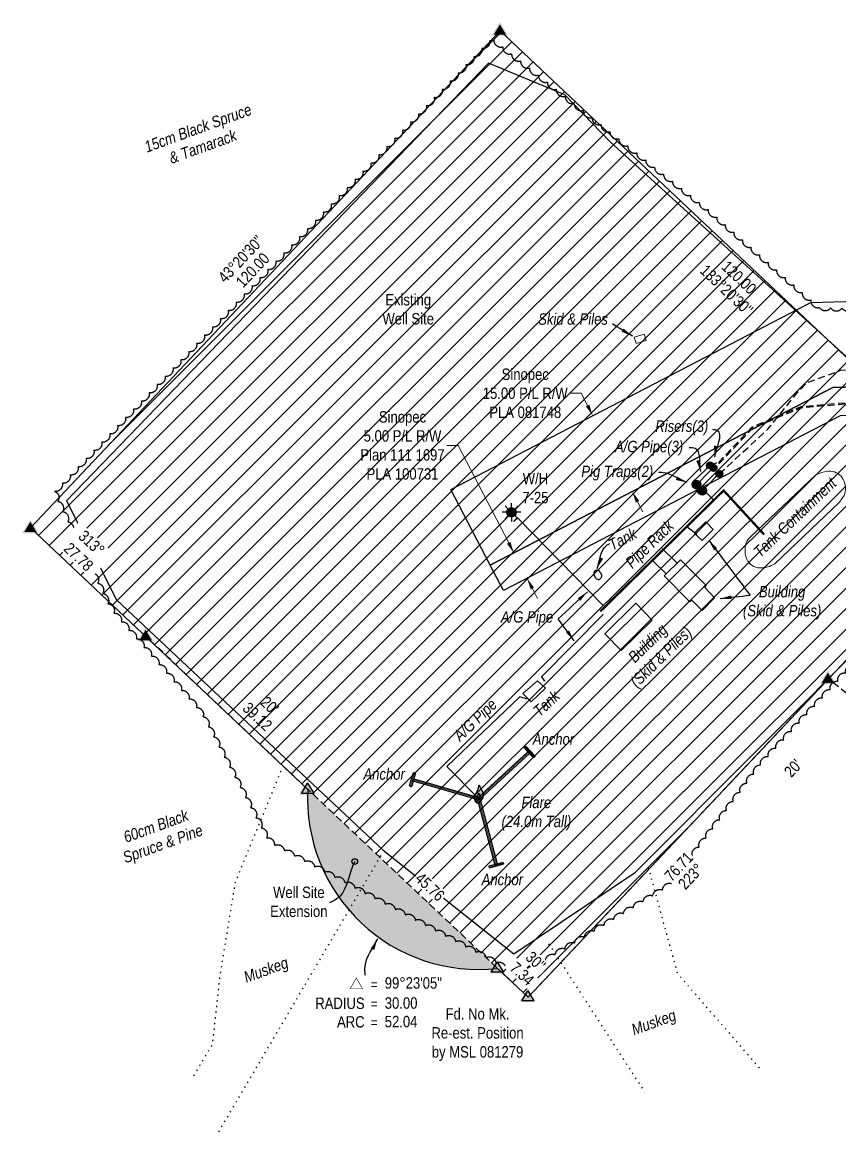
# Model space of a CAD drawing. Extents: x 646708 to 649214, y 5756446 to 5758611.
# Drawn here: x 648055 to 648772, y 5756480 to 5757453 of the extents above; entities that cross this region are included whole.
import ezdxf
from ezdxf.enums import TextEntityAlignment as Align

# ---------------------------------------------------------------- set-up
doc = ezdxf.new("R2010")
doc.units = 0
doc.header["$LTSCALE"] = 5
for name, pattern in [('0', [1, 1, 0]), ('foc-TIELINE', [1.875, 1.25, -0.625]), ('foc-TOPO', [1, 0.2, -0.8]), ('foc-TRAV', [1.875, 1.25, -0.625]), ('UG_PIPE', [1.875, 1.25, -0.625])]:
    doc.linetypes.add(name, pattern=pattern)
for name, color, linetype in [('AS-FENCE', 48, 'foc-FENCE'), ('AS-PIPE-AG', 44, 'Continuous'), ('AS-PIPE-UG', 44, 'UG_PIPE'), ('AS-POWER-EXISTING-ANC', 72, 'Continuous'), ('AS-POWER-EXISTING-T', 72, 'Continuous'), ('AS-SYMBOL', 7, 'Continuous'), ('C-RW', 13, 'Continuous'), ('C-WS-S', 13, 'Continuous'), ('L-BD', 7, 'Continuous'), ('L-MON', 1, 'Continuous'), ('L-MON-T', 1, 'Continuous'), ('L-TIE', 7, 'foc-TIELINE'), ('P-PROPOSED', 10, 'Continuous'), ('P-PROPOSED-EXISTING-H', 59, 'Continuous'), ('P-PROPOSED-H', 21, 'Continuous'), ('P-TRAV', 4, 'foc-TRAV'), ('P-TXT', 4, 'Continuous'), ('T-BUSH', 110, '0'), ('T-BUSH-T', 110, 'Continuous'), ('T-LOW-AREA', 48, 'foc-TOPO')]:
    doc.layers.add(name, color=color, linetype=linetype)
for name, color, linetype, lineweight in [('AS-GENERAL', 48, 'Continuous', 18), ('C-RW-T', 13, 'Continuous', 9), ('C-WS-T', 13, 'Continuous', 9), ('T-TEXT', 48, 'Continuous', 18)]:
    doc.layers.add(name, color=color, linetype=linetype, lineweight=lineweight)
doc.styles.add('80', font='ARIALN.TTF', dxfattribs={"height": 10})
doc.styles.add('80CG', font='ARIALN.TTF', dxfattribs={"height": 10})
doc.styles.add('80L', font='ARIALN.TTF', dxfattribs={"height": 10})
doc.styles.add('80LS', font='ARIALNI.TTF', dxfattribs={"height": 10})
doc.styles.add('foc-LtypeFont', font='ARIALN.TTF', dxfattribs={"height": 7.35})
doc.linetypes.add('foc-FENCE', pattern='A,10,-1,["X",foc-LtypeFont,S=0.2,R=0,X=-0.625,Y=-0.75],-1.24', length=12.24)
doc.dimstyles.new('Compass 5 000', dxfattribs={"dimscale": 5, "dimtxt": 9, "dimasz": 2, "dimexe": 0.2, "dimexo": 0.0625, "dimgap": 0.5, "dimtad": 0, "dimtih": 1, "dimtoh": 1, "dimzin": 0, "dimdsep": 46, "dimtxsty": '80CG', "dimcen": 0.1, "dimse1": 1, "dimse2": 1, "dimclrd": 256, "dimclrt": 256, "dimaunit": 1, "dimadec": 4, "dimazin": 0, "dimtfac": 0.06, "dimtofl": 0, "dimtmove": 0, "dimatfit": 1, "dimfxl": 0.2, "dimtolj": 1, "dimtzin": 0, "dimlwd": -1, "dimarcsym": 0})

# ---------------------------------------------------------------- blocks, each defined once
blk = doc.blocks.new('*U385')
h = blk.add_hatch(color=255)
h.dxf.hatch_style = 1
edge = h.paths.add_edge_path()
edge.add_arc((0.3, 1.06), 0.2, -15.941, 164.059, ccw=False)
edge.add_line((0.49, 1), (0.14, -0.25))
edge.add_line((0.14, -0.25), (-0.11, -1.11))
edge.add_arc((-0.3, -1.06), 0.2, 164.059, 344.059, ccw=False)
edge.add_line((-0.49, -1), (0.11, 1.11))
h = blk.add_hatch(color=255)
h.dxf.hatch_style = 1
edge = h.paths.add_edge_path()
edge.add_arc((11.61, -3.32), 0.2, -105.941, 74.059, ccw=False)
edge.add_line((11.56, -3.51), (0.14, -0.25))
edge.add_line((0.14, -0.25), (0.25, 0.14))
edge.add_line((0.25, 0.14), (11.67, -3.12))
at = {"color": 255}
blk.add_lwpolyline([(0.11, 1.11, -1), (0.49, 1), (0.14, -0.25), (-0.11, -1.11, -1), (-0.49, -1)], format="xyb", close=True, dxfattribs=at)
at = {"color": 72, "const_width": 0.1, "flags": 128}
for points in [[(0.3, 1.06), (-0.3, -1.06)], [(11.61, -3.32), (0, 0)]]:
    blk.add_lwpolyline(points, dxfattribs=at)
at = {"color": 255, "flags": 128}
blk.add_lwpolyline([(11.67, -3.12, -1), (11.56, -3.51), (0.14, -0.25), (0.25, 0.14)], format="xyb", close=True, dxfattribs=at)
blk = doc.blocks.new('RISER')
h = blk.add_hatch(color=255)
h.dxf.hatch_style = 1
edge = h.paths.add_edge_path()
edge.add_arc((0, 0), 0.7, 0, 360)
blk.add_hatch(color=48).paths.add_polyline_path([(0.58, -0.15), (-0.58, -0.15, 0.774597)])
at = {"color": 48}
blk.add_line((-0.58, -0.15), (0.58, -0.15), dxfattribs=at)
blk.add_circle((0, 0), 0.6, dxfattribs=at)
blk = doc.blocks.new('PIG')
h = blk.add_hatch(color=255)
h.dxf.hatch_style = 1
edge = h.paths.add_edge_path()
edge.add_arc((0, 0), 0.85, 0, 360)
at = {"layer": 'AS-SYMBOL'}
h = blk.add_hatch(color=48, dxfattribs=at)
h.dxf.hatch_style = 1
h.paths.add_polyline_path([(-0.1, 0, 1), (-0.55, 0, 1)])
h = blk.add_hatch(color=48, dxfattribs=at)
h.dxf.hatch_style = 1
h.paths.add_polyline_path([(0.1, 0, 1), (0.55, 0, 1)])
at = {"layer": 'AS-SYMBOL', "color": 48}
for centre, radius in [((0, 0), 0.75), ((-0.33, 0), 0.225), ((0.33, 0), 0.225)]:
    blk.add_circle(centre, radius, dxfattribs=at)
blk = doc.blocks.new('*U386')
h = blk.add_hatch(color=255)
h.dxf.hatch_style = 1
edge = h.paths.add_edge_path()
edge.add_arc((-3.1, 11.68), 0.2, 14.8811, 194.8811, ccw=False)
edge.add_line((-2.91, 11.73), (0.14, 0.24))
edge.add_line((0.14, 0.24), (-0.24, 0.14))
edge.add_line((-0.24, 0.14), (-3.3, 11.63))
h = blk.add_hatch(color=255)
h.dxf.hatch_style = 1
edge = h.paths.add_edge_path()
edge.add_arc((-1.06, -0.28), 0.2, 104.8811, 284.8811, ccw=False)
edge.add_line((-1.11, -0.09), (0.14, 0.24))
edge.add_line((0.14, 0.24), (1.01, 0.48))
edge.add_arc((1.06, 0.28), 0.2, -75.1189, 104.8811, ccw=False)
edge.add_line((1.11, 0.09), (-1.01, -0.48))
at = {"color": 255, "flags": 128}
blk.add_lwpolyline([(-3.3, 11.63, -1), (-2.91, 11.73), (0.14, 0.24), (-0.24, 0.14)], format="xyb", close=True, dxfattribs=at)
at = {"color": 72, "const_width": 0.1, "flags": 128}
for points in [[(-3.1, 11.68), (0, 0)], [(-1.06, -0.28), (1.06, 0.28)]]:
    blk.add_lwpolyline(points, dxfattribs=at)
at = {"color": 255}
blk.add_lwpolyline([(-1.01, -0.48, -1), (-1.11, -0.09), (0.14, 0.24), (1.01, 0.48, -1), (1.11, 0.09)], format="xyb", close=True, dxfattribs=at)
blk = doc.blocks.new('*U387')
h = blk.add_hatch(color=255)
h.dxf.hatch_style = 1
edge = h.paths.add_edge_path()
edge.add_arc((-8.92, -8.21), 0.2, 132.6362, 312.6362, ccw=False)
edge.add_line((-9.05, -8.06), (-0.28, 0.01))
edge.add_line((-0.28, 0.01), (-0.01, -0.28))
edge.add_line((-0.01, -0.28), (-8.78, -8.36))
h = blk.add_hatch(color=255)
h.dxf.hatch_style = 1
edge = h.paths.add_edge_path()
edge.add_arc((0.75, -0.81), 0.2, -137.3638, 42.6362, ccw=False)
edge.add_line((0.6, -0.94), (-0.28, 0.01))
edge.add_line((-0.28, 0.01), (-0.89, 0.67))
edge.add_arc((-0.75, 0.81), 0.2, 42.6362, 222.6362, ccw=False)
edge.add_line((-0.6, 0.94), (0.89, -0.67))
at = {"color": 255, "flags": 128}
blk.add_lwpolyline([(-8.78, -8.36, -1), (-9.05, -8.06), (-0.28, 0.01), (-0.01, -0.28)], format="xyb", close=True, dxfattribs=at)
at = {"color": 72, "const_width": 0.1, "flags": 128}
for points in [[(-8.92, -8.21), (0, 0)], [(0.75, -0.81), (-0.75, 0.81)]]:
    blk.add_lwpolyline(points, dxfattribs=at)
at = {"color": 255}
blk.add_lwpolyline([(0.89, -0.67, -1), (0.6, -0.94), (-0.28, 0.01), (-0.89, 0.67, -1), (-0.6, 0.94)], format="xyb", close=True, dxfattribs=at)
blk = doc.blocks.new('FLARE')
h = blk.add_hatch(color=255)
h.dxf.hatch_style = 1
h.paths.add_polyline_path([(0.16, 2.41, 0.114147), (0.13, 2.43), (0.11, 2.44, 0.261551), (0.01, 2.42), (0, 2.41, 0.131268), (-0.03, 2.37), (-0.04, 2.35, 0.041497), (-0.05, 2.33), (-0.05, 2.29, 0.015174), (-0.05, 2.29), (-0.06, 2.24, 0.004376), (-0.06, 2.24), (-0.07, 2.18), (-0.08, 2.11), (-0.09, 2.05), (-0.1, 1.98), (-0.12, 1.91), (-0.14, 1.83), (-0.17, 1.76), (-0.19, 1.68), (-0.22, 1.61), (-0.26, 1.53), (-0.29, 1.46), (-0.32, 1.39), (-0.36, 1.32), (-0.39, 1.25, 0.000505), (-0.39, 1.25), (-0.43, 1.18, 0.002398), (-0.43, 1.18), (-0.46, 1.1, 0.004177), (-0.46, 1.1), (-0.5, 1.03, 0.005735), (-0.5, 1.03), (-0.53, 0.95, 0.006994), (-0.53, 0.95), (-0.56, 0.87, 0.00791), (-0.57, 0.87), (-0.6, 0.78, 0.008323), (-0.6, 0.78), (-0.63, 0.69, 0.008095), (-0.63, 0.68), (-0.66, 0.59, 0.008067), (-0.66, 0.59), (-0.68, 0.49, 0.008387), (-0.68, 0.49), (-0.7, 0.39, 0.009056), (-0.71, 0.38), (-0.72, 0.28, 0.010123), (-0.72, 0.28), (-0.74, 0.18, 0.011689), (-0.74, 0.18), (-0.75, 0.08, 0.013925), (-0.75, 0.08), (-0.75, -0.02, 0.016488), (-0.75, -0.02), (-0.75, -0.11, 0.017255), (-0.75, -0.12), (-0.74, -0.2, 0.01735), (-0.74, -0.2), (-0.73, -0.28, 0.017311), (-0.73, -0.29), (-0.71, -0.36, 0.01715), (-0.71, -0.36), (-0.69, -0.43, 0.016886), (-0.69, -0.44), (-0.66, -0.5, 0.016546), (-0.66, -0.5), (-0.63, -0.56, 0.016164), (-0.63, -0.56), (-0.6, -0.61, 0.016329), (-0.6, -0.62), (-0.57, -0.66, 0.018828), (-0.57, -0.67), (-0.54, -0.71, 0.022087), (-0.53, -0.71), (-0.5, -0.75, 0.025345), (-0.49, -0.76), (-0.46, -0.78, 0.028234), (-0.45, -0.79), (-0.42, -0.82, 0.030298), (-0.41, -0.82), (-0.37, -0.84, 0.031129), (-0.36, -0.85), (-0.32, -0.86, 0.030544), (-0.31, -0.87), (-0.27, -0.88, 0.028465), (-0.26, -0.88), (-0.22, -0.89, 0.025311), (-0.21, -0.89), (-0.16, -0.89, 0.02283), (-0.15, -0.89), (-0.11, -0.89, 0.021226), (-0.1, -0.89), (-0.05, -0.88, 0.020401), (-0.04, -0.88), (0, -0.87, 0.020299), (0.01, -0.87), (0.05, -0.85, 0.020911), (0.06, -0.85), (0.11, -0.83, 0.022277), (0.11, -0.83), (0.15, -0.81, 0.023712), (0.16, -0.8), (0.2, -0.78, 0.022408), (0.21, -0.78), (0.24, -0.75, 0.01993), (0.25, -0.74), (0.28, -0.72, 0.017146), (0.28, -0.71), (0.31, -0.68, 0.014211), (0.32, -0.68), (0.35, -0.64, 0.011221), (0.35, -0.64), (0.37, -0.61, 0.008212), (0.38, -0.61), (0.4, -0.57, 0.005172), (0.4, -0.57), (0.42, -0.54, 0.002523), (0.43, -0.54), (0.45, -0.5, 0.001671), (0.45, -0.5), (0.47, -0.47, 0.001229), (0.47, -0.47), (0.49, -0.44, 0.00075), (0.49, -0.44), (0.51, -0.41, 0.00026), (0.51, -0.41), (0.54, -0.37), (0.56, -0.34), (0.58, -0.3), (0.61, -0.27), (0.63, -0.23, 0.001311), (0.63, -0.23), (0.66, -0.19, 0.003726), (0.66, -0.19), (0.69, -0.15, 0.006065), (0.69, -0.14), (0.72, -0.1, 0.008452), (0.72, -0.1), (0.74, -0.05, 0.010991), (0.75, -0.05), (0.77, 0, 0.013767), (0.77, 0), (0.79, 0.05, 0.016839), (0.8, 0.05), (0.81, 0.1, 0.019104), (0.82, 0.11), (0.83, 0.15, 0.016987), (0.83, 0.16), (0.84, 0.21, 0.013636), (0.84, 0.21), (0.85, 0.26, 0.010244), (0.85, 0.27), (0.86, 0.31, 0.006846), (0.86, 0.32), (0.86, 0.37, 0.003419), (0.86, 0.37), (0.86, 0.41), (0.87, 0.46), (0.87, 0.5), (0.88, 0.54), (0.88, 0.59), (0.89, 0.63, 0.001278), (0.89, 0.63), (0.89, 0.67, 0.004735), (0.89, 0.67), (0.9, 0.71, 0.008354), (0.9, 0.72), (0.9, 0.76, 0.012059), (0.9, 0.76), (0.9, 0.8, 0.015712), (0.9, 0.81), (0.9, 0.85, 0.018457), (0.9, 0.85), (0.9, 0.89, 0.018102), (0.9, 0.9), (0.89, 0.94, 0.016533), (0.89, 0.95), (0.88, 0.99, 0.014576), (0.88, 0.99), (0.87, 1.03, 0.012435), (0.86, 1.04), (0.85, 1.08, 0.010283), (0.85, 1.09), (0.83, 1.13, 0.00824), (0.83, 1.13), (0.81, 1.18, 0.00638), (0.81, 1.18), (0.78, 1.23, 0.004735), (0.78, 1.23), (0.76, 1.29, 0.003388), (0.75, 1.29), (0.73, 1.34, 0.002345), (0.73, 1.34), (0.7, 1.4, 0.001492), (0.7, 1.4), (0.67, 1.46, 0.000746), (0.67, 1.46), (0.63, 1.51), (0.6, 1.57), (0.57, 1.62), (0.55, 1.68), (0.52, 1.73), (0.49, 1.78), (0.47, 1.83), (0.45, 1.87), (0.42, 1.92), (0.4, 1.97), (0.38, 2.02), (0.35, 2.08, 0.000332), (0.35, 2.08), (0.33, 2.13, 0.001849), (0.33, 2.13), (0.3, 2.19, 0.0038), (0.3, 2.19), (0.27, 2.24, 0.006473), (0.27, 2.24), (0.25, 2.29, 0.010865), (0.24, 2.3), (0.22, 2.34, 0.019524), (0.22, 2.34), (0.19, 2.38, 0.041077), (0.18, 2.39)])
at = {"color": 48, "flags": 128}
for points in [[(0.11, -0.72), (0.07, -0.74), (0.03, -0.76), (-0.02, -0.77), (-0.07, -0.78), (-0.11, -0.79), (-0.16, -0.79), (-0.2, -0.79), (-0.25, -0.78), (-0.29, -0.77), (-0.32, -0.76), (-0.36, -0.74), (-0.4, -0.71), (-0.43, -0.68), (-0.46, -0.65), (-0.49, -0.61), (-0.52, -0.56), (-0.54, -0.51), (-0.57, -0.46), (-0.59, -0.4), (-0.61, -0.33), (-0.63, -0.26), (-0.64, -0.19), (-0.65, -0.11), (-0.65, -0.02), (-0.65, 0.07), (-0.64, 0.17), (-0.63, 0.27), (-0.61, 0.36), (-0.58, 0.46), (-0.56, 0.56), (-0.53, 0.66), (-0.5, 0.75), (-0.47, 0.83), (-0.44, 0.91), (-0.41, 0.99), (-0.37, 1.06), (-0.34, 1.13), (-0.3, 1.2), (-0.27, 1.27), (-0.23, 1.34), (-0.2, 1.42), (-0.16, 1.49), (-0.13, 1.57), (-0.1, 1.65), (-0.07, 1.73), (-0.04, 1.8), (-0.02, 1.88), (0, 1.96), (0.01, 2.03), (0.02, 2.1), (0.03, 2.17), (0.04, 2.22), (0.05, 2.27), (0.05, 2.31), (0.06, 2.34), (0.08, 2.35), (0.09, 2.34), (0.11, 2.32), (0.13, 2.29), (0.16, 2.25), (0.18, 2.2), (0.21, 2.14), (0.24, 2.09), (0.26, 2.03), (0.29, 1.98), (0.31, 1.93), (0.33, 1.88), (0.36, 1.83), (0.38, 1.78), (0.41, 1.73), (0.43, 1.68), (0.46, 1.63), (0.49, 1.58), (0.52, 1.52), (0.55, 1.47), (0.58, 1.41), (0.61, 1.35), (0.64, 1.3), (0.67, 1.24), (0.69, 1.19), (0.72, 1.14), (0.74, 1.09), (0.75, 1.05), (0.77, 1), (0.78, 0.96), (0.79, 0.92), (0.8, 0.88), (0.8, 0.84), (0.8, 0.8), (0.8, 0.76), (0.8, 0.72), (0.79, 0.68), (0.79, 0.64), (0.78, 0.6), (0.78, 0.56), (0.77, 0.51), (0.77, 0.47), (0.76, 0.42), (0.76, 0.37), (0.76, 0.33), (0.75, 0.28), (0.74, 0.23), (0.73, 0.18), (0.72, 0.13), (0.7, 0.09), (0.68, 0.04), (0.66, 0), (0.63, -0.05), (0.61, -0.09), (0.58, -0.13), (0.55, -0.17), (0.53, -0.21), (0.5, -0.25), (0.48, -0.28), (0.45, -0.32), (0.43, -0.35), (0.41, -0.38), (0.39, -0.42), (0.37, -0.45), (0.34, -0.48), (0.32, -0.51), (0.3, -0.55), (0.27, -0.58), (0.24, -0.61), (0.21, -0.64), (0.18, -0.67), (0.15, -0.7)], [(0.02, -0.75), (-0.01, -0.76), (-0.03, -0.77), (-0.05, -0.78), (-0.08, -0.78), (-0.11, -0.79), (-0.13, -0.79), (-0.16, -0.79), (-0.18, -0.78), (-0.2, -0.78), (-0.23, -0.77), (-0.25, -0.76), (-0.26, -0.74), (-0.28, -0.73), (-0.3, -0.71), (-0.32, -0.69), (-0.33, -0.66), (-0.35, -0.63), (-0.36, -0.6), (-0.37, -0.57), (-0.39, -0.53), (-0.4, -0.49), (-0.4, -0.45), (-0.41, -0.41), (-0.41, -0.36), (-0.41, -0.31), (-0.4, -0.25), (-0.39, -0.2), (-0.38, -0.14), (-0.37, -0.09), (-0.36, -0.03), (-0.34, 0.02), (-0.32, 0.07), (-0.31, 0.12), (-0.29, 0.16), (-0.27, 0.21), (-0.25, 0.25), (-0.23, 0.29), (-0.21, 0.33), (-0.19, 0.37), (-0.17, 0.41), (-0.15, 0.45), (-0.14, 0.49), (-0.12, 0.53), (-0.1, 0.58), (-0.08, 0.62), (-0.07, 0.66), (-0.06, 0.71), (-0.05, 0.75), (-0.04, 0.79), (-0.03, 0.83), (-0.03, 0.87), (-0.02, 0.9), (-0.02, 0.93), (-0.01, 0.95), (-0.01, 0.96), (0, 0.97), (0.01, 0.96), (0.02, 0.95), (0.03, 0.94), (0.04, 0.91), (0.06, 0.88), (0.07, 0.86), (0.09, 0.82), (0.1, 0.79), (0.12, 0.76), (0.13, 0.74), (0.14, 0.71), (0.16, 0.68), (0.17, 0.65), (0.18, 0.63), (0.2, 0.6), (0.21, 0.57), (0.23, 0.54), (0.25, 0.51), (0.26, 0.47), (0.28, 0.44), (0.3, 0.41), (0.31, 0.38), (0.33, 0.35), (0.34, 0.32), (0.36, 0.29), (0.37, 0.27), (0.38, 0.24), (0.39, 0.22), (0.39, 0.19), (0.4, 0.17), (0.4, 0.15), (0.41, 0.13), (0.41, 0.1), (0.41, 0.08), (0.4, 0.06), (0.4, 0.04), (0.4, 0.01), (0.39, -0.01), (0.39, -0.03), (0.39, -0.06), (0.39, -0.08), (0.38, -0.11), (0.38, -0.14), (0.38, -0.16), (0.38, -0.19), (0.37, -0.22), (0.37, -0.24), (0.36, -0.27), (0.35, -0.3), (0.34, -0.32), (0.32, -0.35), (0.31, -0.37), (0.3, -0.4), (0.28, -0.42), (0.27, -0.44), (0.25, -0.46), (0.24, -0.48), (0.22, -0.5), (0.21, -0.52), (0.2, -0.54), (0.19, -0.56), (0.17, -0.58), (0.16, -0.6), (0.15, -0.61), (0.14, -0.63), (0.12, -0.65), (0.11, -0.67), (0.09, -0.69), (0.08, -0.7), (0.06, -0.72), (0.04, -0.74)]]:
    blk.add_lwpolyline(points, close=True, dxfattribs=at)
blk = doc.blocks.new('GAS')
h = blk.add_hatch(color=255)
h.dxf.hatch_style = 1
edge = h.paths.add_edge_path()
edge.add_arc((0, 0), 0.9, 0, 360)
for p, q in [((-0.81, 0), (-1.62, 0)), ((-0.57, 0.57), (-1.14, 1.14)), ((0, 0.81), (0, 1.62)), ((0.57, 0.57), (1.14, 1.14)), ((1.62, 0), (0.81, 0)), ((-0.57, -0.57), (-1.14, -1.14)), ((0, -0.81), (0, -1.62)), ((1.14, -1.14), (0.57, -0.57))]:
    blk.add_line(p, q)
blk.add_circle((0, 0), 0.8)
blk = doc.blocks.new('STRIA')
blk.add_hatch(color=255).paths.add_polyline_path([(-0.04, 1.52), (-1.47, -0.87), (1.39, -0.87)])
blk = doc.blocks.new('STRIAA')
blk.add_blockref('STRIA', (0, 0))
blk = doc.blocks.new('STRIB')
at = {"color": 1}
blk.add_solid([(-1.12, -0.67), (-0.04, 1.13), (1.04, -0.67)], dxfattribs=at)
blk = doc.blocks.new('STRIBB')
blk.add_blockref('STRIB', (0, 0))
blk = doc.blocks.new('STRICC')
for name in ['STRIAA', 'STRIBB']:
    blk.add_blockref(name, (0, 0))
blk = doc.blocks.new('fdspike')
blk.add_blockref('STRICC', (0, 0))
blk = doc.blocks.new('*D396')
at = {"layer": 'C-RW-T', "transparency": 16777216}
for p, q in [((648545.38, 5757127.82), (648535.38, 5757127.82)), ((648550.95, 5757117.1), (648545.38, 5757127.82)), ((648594.75, 5757032.74), (648599.35, 5757023.86))]:
    blk.add_line(p, q, dxfattribs=at)
for points in [[(648552.43, 5757117.87), (648549.47, 5757116.33), (648555.56, 5757108.22)], [(648596.23, 5757033.5), (648593.27, 5757031.97), (648590.14, 5757041.61)]]:
    blk.add_solid(points, dxfattribs=at)
at = {"layer": 'C-RW-T', "transparency": 16777216, "insert": (648496.3, 5757127.82), "char_height": 10, "attachment_point": 5, "style": '80CG'}
blk.add_mtext('\\A1;Sinopec\\P15.00 P/L R/W\\PPLA 081748', dxfattribs=at)
blk = doc.blocks.new('*D397')
at = {"layer": 'C-RW-T', "transparency": 16777216}
for p, q in [((648437.4, 5757082.07), (648427.4, 5757082.07)), ((648481.76, 5756996.61), (648437.4, 5757082.07)), ((648502.51, 5756956.66), (648507.11, 5756947.79))]:
    blk.add_line(p, q, dxfattribs=at)
for points in [[(648483.24, 5756997.38), (648480.28, 5756995.85), (648486.37, 5756987.74)], [(648503.99, 5756957.43), (648501.03, 5756955.89), (648497.9, 5756965.54)]]:
    blk.add_solid(points, dxfattribs=at)
at = {"layer": 'C-RW-T', "transparency": 16777216, "insert": (648388.66, 5757082.07), "char_height": 10, "attachment_point": 5, "style": '80CG'}
blk.add_mtext('\\A1;Sinopec\\P5.00 P/L R/W\\PPlan 111 1697\\PPLA 100731', dxfattribs=at)
blk = doc.blocks.new('*U426')
at = {"color": 48}
for p, q in [((-1, 0.68), (-0.8, 0.28)), ((0.08, 1.2), (0.28, 0.8))]:
    blk.add_line(p, q, dxfattribs=at)
for centre, start, end in [((-0.46, 0.94), 25.8958, 205.8958), ((-0.26, 0.54), 205.8958, 385.8958)]:
    blk.add_arc(centre, 0.6, start, end, dxfattribs=at)
blk = doc.blocks.new('TRIA')
blk.add_hatch(color=255).paths.add_polyline_path([(-0.04, 1.52), (-1.47, -0.87), (1.39, -0.87)])
blk = doc.blocks.new('TRIAA')
blk.add_blockref('TRIA', (0, 0))
blk = doc.blocks.new('TRIB')
at = {"color": 1}
blk.add_lwpolyline([(-1.12, -0.67), (-0.04, 1.13), (1.04, -0.67)], close=True, dxfattribs=at)
blk = doc.blocks.new('TRIBB')
blk.add_blockref('TRIB', (0, 0))
blk = doc.blocks.new('TRICC')
for name in ['TRIAA', 'TRIBB']:
    blk.add_blockref(name, (0, 0))
blk = doc.blocks.new('plspike')
blk.add_blockref('TRICC', (0, 0))
blk = doc.blocks.new('curve')
at = {"const_width": 0.1}
blk.add_lwpolyline([(-4.99, 5.39), (-6.08, 3.49), (-3.89, 3.49)], close=True, dxfattribs=at)
at = {"style": '80'}
for p in [(-2.44, 3.36), (-2.44, -0.04), (-2.44, -3.3)]:
    blk.add_text('=', height=1.8, dxfattribs=at).set_placement(p)
for s, p in [('RADIUS', (-3.54, -0.05)), ('ARC', (-3.54, -3.31))]:
    blk.add_text(s, height=2, dxfattribs=at).set_placement(p, align=Align.RIGHT)
for tag, p in [('DELTA', (0, 3.52)), ('CURVE_RADIUS', (0, 0)), ('ARC_LENGTH', (0, -3.26))]:
    blk.add_attdef(tag, p, '', height=2, dxfattribs=at)

msp = doc.modelspace()

# ---------------------------------------------------------------- hatches: boundary and pattern name
at = {"layer": 'P-PROPOSED-EXISTING-H'}
h = msp.add_hatch(dxfattribs=at)
h.set_pattern_fill('ANSI31', color=256, scale=3.998714, style=0)
h.set_pattern_definition([(45, (-71.587, 3109.071), (-8.97736888, 8.97736888), [])])
h.paths.add_polyline_path([(648474.217, 5757445.962), (648910.44, 5757034.285), (648498.764, 5756598.062), (648062.54, 5757009.738)])
at = {"layer": 'P-PROPOSED-H'}
h = msp.add_hatch(color=256, dxfattribs=at)
h.dxf.hatch_style = 1
edge = h.paths.add_edge_path()
edge.add_line((648305.654, 5756780.205), (648471.981, 5756623.237))
edge.add_arc((648455.395, 5756772.269), 149.952, 176.966134, 276.350467, ccw=False)

# ---------------------------------------------------------------- linework, layer by layer
at = {"layer": 'AS-FENCE', "flags": 128}
msp.add_lwpolyline([(648931.465, 5757095.41), (648915.09, 5757100.85), (648885.54, 5757106.16), (648825.96, 5757116.36), (648570.795, 5757348.35), (648531.14, 5757389.715), (648464.15, 5757417.485), (648094.035, 5757033.475), (648137.76, 5756946.595), (648371.68, 5756727.01), (648486.425, 5756635.935), (648593.03, 5756707.84), (648804.605, 5756919.945), (648935.69, 5757064.965)], dxfattribs=at)
at = {"layer": 'AS-GENERAL', "flags": 128}
for points in [[(648593.435, 5757171.425), (648591.7, 5757177.01), (648600.45, 5757179.85), (648602.195, 5757174.1)], [(648654.71, 5757015.175), (648660.995, 5757008.48), (648651.33, 5756998.84), (648644.495, 5757005.01)], [(648632.525, 5756981.87), (648655.04, 5756959.09), (648653.655, 5756957.495), (648662.325, 5756948.405), (648651.445, 5756937.19), (648642.355, 5756946.285), (648640.75, 5756944.78), (648618.215, 5756967.765)], [(648593.13, 5756943.575), (648607.565, 5756928.92), (648580.375, 5756902.32), (648566.08, 5756916.935)], [(648494.315, 5756864.47), (648506.9, 5756875.555), (648514.125, 5756869.15), (648501.39, 5756857.295)]]:
    msp.add_lwpolyline(points, close=True, dxfattribs=at)
msp.add_lwpolyline([(648771.8, 5757032.33), (648775.815, 5757038.21, 0.2120161), (648775.19, 5757052.175, 0.2729712), (648763.96, 5757059.46, 0.1258299), (648750.75, 5757056.065), (648693.76, 5757002.035, 0.0772778), (648689.84, 5756996.13, 0.1566168), (648690.49, 5756982.205, 0.2737073), (648702.05, 5756974.625, 0.1387525), (648715.02, 5756978.22)], format="xyb", close=True, dxfattribs=at)
at = {"layer": 'AS-PIPE-AG', "flags": 128}
for points in [[(648658.175, 5757064.315), (648655.05, 5757061.35), (648642.98, 5757049.95)], [(648646.435, 5757047.61), (648657.925, 5757059.095), (648661.475, 5757062.5)], [(648666.495, 5757057.15), (648662.73, 5757053.945), (648651.44, 5757042.12)], [(648647.145, 5757048.7), (648661.715, 5757034.07)], [(648564.215, 5756942.095), (648489.42, 5757018.55), (648486.14, 5757015.46), (648486.44, 5757015.83), (648489.28, 5757018.6), (648484.99, 5757023.105)], [(648646.655, 5757003.825), (648638.13, 5757010.285)], [(648629.41, 5756978.8), (648616.29, 5756991.55)], [(648619.75, 5756969.45), (648608.215, 5756980.825)], [(648564.585, 5756933.635), (648510.425, 5756878.995), (648513.13, 5756875.21)], [(648498.045, 5756859.5), (648491.415, 5756861.64), (648427.485, 5756800.465), (648454.39, 5756773.245)]]:
    msp.add_lwpolyline(points, dxfattribs=at)
at = {"layer": 'AS-PIPE-AG', "const_width": 1.999, "flags": 128}
msp.add_lwpolyline([(648705.805, 5757003.915), (648670.23, 5757042.56), (648562.06, 5756936.47)], dxfattribs=at)
at = {"layer": 'AS-PIPE-UG', "flags": 128}
for points in [[(648666.385, 5757057.09), (648708.69, 5757096.04), (648734.525, 5757128.015), (648743.22, 5757137.07), (648772.77, 5757148.005), (648904.695, 5757157.3)], [(648917.49, 5757122.515), (648780.57, 5757119.595), (648738.075, 5757116.01), (648695.02, 5757098.06), (648661.46, 5757062.455)], [(648917.512, 5757121.516), (648780.623, 5757118.597), (648738.315, 5757115.027), (648695.602, 5757097.22), (648662.188, 5757061.77)], [(648658.49, 5757064.625), (648666.21, 5757067.9)]]:
    msp.add_lwpolyline(points, dxfattribs=at)
at = {"layer": 'C-RW', "flags": 128}
for points in [[(649201.264, 5757145.524), (648807.022, 5757134.073), (648765.922, 5757132.882), (648465.582, 5756976.945), (648430.999, 5757043.558), (648735.443, 5757201.614), (648746.581, 5757207.4), (649201.264, 5757220.607)], [(649201.264, 5757120.497), (648832.76, 5757109.793), (648772.371, 5757108.04), (648477.109, 5756954.744), (648465.582, 5756976.945), (648765.922, 5757132.882), (648807.022, 5757134.073), (649201.264, 5757145.524)]]:
    msp.add_lwpolyline(points, dxfattribs=at)
at = {"layer": 'L-TIE', "flags": 128}
msp.add_lwpolyline([(648994.433, 5756699.685), (648761.87, 5756877.13)], dxfattribs=at)
at = {"layer": 'P-PROPOSED'}
msp.add_lwpolyline([(648474.161, 5757445.931), (648062.485, 5757009.707), (648305.654, 5756780.205, 0.4630413), (648471.981, 5756623.237), (648498.764, 5756598.062), (648910.385, 5757034.255)], format="xyb", close=True, dxfattribs=at)
at = {"layer": 'P-TRAV', "flags": 128}
for points in [[(648498.764, 5756598.062), (648163.59, 5756914.59)], [(648761.87, 5756877.13), (648498.764, 5756598.062)]]:
    msp.add_lwpolyline(points, dxfattribs=at)
at = {"layer": 'T-BUSH', "flags": 128}
for points in [[(648465.16, 5757437.556, -0.5205671), (648458.209, 5757430.37, -0.5205671), (648451.259, 5757423.185, -0.5205671), (648444.308, 5757416, -0.5205671), (648437.358, 5757408.815, -0.5205671), (648430.407, 5757401.63, -0.5205671), (648423.457, 5757394.444, -0.5205671), (648416.507, 5757387.259, -0.5205671), (648409.556, 5757380.074, -0.5205671), (648402.606, 5757372.889, -0.5205671), (648395.655, 5757365.704, -0.5205671), (648388.705, 5757358.519, -0.5205671), (648381.754, 5757351.333, -0.5205671), (648374.804, 5757344.148, -0.5205671), (648367.853, 5757336.963, -0.5205671), (648360.903, 5757329.778, -0.5205671), (648353.952, 5757322.593, -0.5205671), (648347.002, 5757315.407, -0.5205671), (648340.051, 5757308.222, -0.5205671), (648333.101, 5757301.037, -0.5205671), (648326.151, 5757293.852, -0.5205671), (648319.2, 5757286.667, -0.5205671), (648312.25, 5757279.482, -0.5205671), (648305.299, 5757272.296, -0.5205671), (648298.349, 5757265.111, -0.5205671), (648291.398, 5757257.926, -0.5205671), (648284.448, 5757250.741, -0.5205671), (648277.497, 5757243.556, -0.5205671), (648270.547, 5757236.37, -0.5205671), (648263.596, 5757229.185, -0.5205671), (648256.646, 5757222, -0.5205671), (648249.696, 5757214.815, -0.5205671), (648242.77, 5757207.605, -0.5205671), (648235.845, 5757200.396, -0.5205671), (648228.919, 5757193.187, -0.5205671), (648221.994, 5757185.977, -0.5205671), (648215.069, 5757178.768, -0.5205671), (648208.143, 5757171.559, -0.5205671), (648201.218, 5757164.349, -0.5205671), (648194.292, 5757157.14, -0.5205671), (648187.367, 5757149.931, -0.5205671), (648180.442, 5757142.721, -0.5205671), (648173.516, 5757135.512, -0.5205671), (648166.591, 5757128.303, -0.5205671), (648159.665, 5757121.093, -0.5205671), (648152.74, 5757113.884, -0.5205671), (648145.815, 5757106.675, -0.5205671), (648138.889, 5757099.465, -0.5205671), (648131.964, 5757092.256, -0.5205671), (648125.038, 5757085.047, -0.5205671), (648118.113, 5757077.837, -0.5205671), (648111.188, 5757070.628, -0.5205671), (648104.262, 5757063.419, -0.5205671), (648097.337, 5757056.21, -0.5205671), (648090.411, 5757049, -0.5205671), (648083.486, 5757041.791, -0.5205671), (648086.326, 5757033.055, -0.5205671), (648090.721, 5757024.077, -0.5205671), (648095.117, 5757015.098, -0.5205671), (648099.512, 5757006.119, -0.5205671), (648103.907, 5756997.141, -0.5205671), (648108.303, 5756988.162, -0.5205671), (648112.698, 5756979.183, -0.5205671), (648117.093, 5756970.204, -0.5205671), (648121.489, 5756961.226, -0.5205671), (648125.884, 5756952.247, -0.5205671), (648130.28, 5756943.268, -0.5205671), (648135.586, 5756934.896, -0.5205671), (648142.171, 5756927.375, -0.5205671), (648148.757, 5756919.854, -0.5205671), (648155.343, 5756912.333, -0.5205671), (648161.928, 5756904.812, -0.5205671), (648168.514, 5756897.291, -0.5205671), (648175.099, 5756889.77, -0.5205671), (648181.685, 5756882.249, -0.5205671), (648188.271, 5756874.728, -0.5205671), (648194.856, 5756867.207, -0.5205671), (648201.442, 5756859.686, -0.5205671), (648208.027, 5756852.165, -0.5205671), (648213.809, 5756844.093, -0.5205671), (648218.444, 5756835.236, -0.5205671), (648223.079, 5756826.378, -0.5205671), (648227.714, 5756817.521, -0.5205671), (648232.349, 5756808.663, -0.5205671), (648236.984, 5756799.806, -0.5205671), (648241.618, 5756790.949, -0.5205671), (648246.253, 5756782.091, -0.5205671), (648250.888, 5756773.234, -0.5205671), (648255.523, 5756764.377, -0.5205671), (648260.158, 5756755.519, -0.5205671), (648264.793, 5756746.662, -0.5205671), (648269.428, 5756737.804, -0.5205671), (648276.284, 5756731.156, -0.5205671), (648285.115, 5756726.47, -0.5205671), (648293.946, 5756721.784, -0.5205671), (648302.776, 5756717.099, -0.5205671), (648311.607, 5756712.413, -0.5205671), (648320.437, 5756707.727, -0.5205671), (648329.268, 5756703.041, -0.5205671), (648338.099, 5756698.356, -0.5205671), (648346.929, 5756693.67, -0.5205671), (648355.76, 5756688.984, -0.5205671), (648364.59, 5756684.298, -0.5205671), (648373.421, 5756679.613, -0.5205671), (648382.252, 5756674.927, -0.5205671), (648391.082, 5756670.241, -0.5205671), (648399.913, 5756665.555, -0.5205671), (648408.743, 5756660.87, -0.5205671), (648417.574, 5756656.184, -0.5205671), (648426.405, 5756651.498, -0.5205671), (648435.235, 5756646.812, -0.5205671), (648444.066, 5756642.127, -0.5205671), (648452.896, 5756637.441, -0.5205671), (648461.727, 5756632.755, -0.5205671), (648470.558, 5756628.07, -0.5205671), (648479.388, 5756623.384, -0.5205671), (648488.219, 5756618.698, -0.5205671), (648496.891, 5756619.768, -0.5205671), (648505.45, 5756624.933, -0.5205671), (648514.008, 5756630.099, -0.5205671), (648522.567, 5756635.264, -0.5205671), (648531.126, 5756640.429, -0.5205671), (648539.685, 5756645.595, -0.5205671), (648548.244, 5756650.76, -0.5205671), (648556.803, 5756655.926, -0.5205671), (648565.362, 5756661.091, -0.5205671), (648573.92, 5756666.256, -0.5205671), (648582.479, 5756671.422, -0.5205671), (648591.038, 5756676.587, -0.5205671), (648599.597, 5756681.753, -0.5205671), (648608.156, 5756686.918, -0.5205671), (648616.715, 5756692.084, -0.5205671), (648624.91, 5756697.65, -0.5205671), (648630.89, 5756705.661, -0.5205671), (648636.869, 5756713.673, -0.5205671), (648642.849, 5756721.684, -0.5205671), (648648.828, 5756729.695, -0.5205671), (648654.808, 5756737.706, -0.5205671), (648660.787, 5756745.718, -0.5205671), (648666.767, 5756753.729, -0.5205671), (648672.747, 5756761.74, -0.5205671), (648678.726, 5756769.752, -0.5205671), (648684.706, 5756777.763, -0.5205671), (648690.685, 5756785.774, -0.5205671), (648696.665, 5756793.785, -0.5205671), (648702.644, 5756801.797, -0.5205671), (648709.361, 5756809.195, -0.5205671), (648716.151, 5756816.532, -0.5205671), (648722.94, 5756823.87, -0.5205671), (648729.73, 5756831.207, -0.5205671), (648736.519, 5756838.544, -0.5205671), (648743.309, 5756845.882, -0.5205671), (648750.099, 5756853.219, -0.5205671), (648756.888, 5756860.556, -0.5205671), (648763.678, 5756867.894, -0.5205671), (648770.468, 5756875.231, -0.5205671), (648777.257, 5756882.568, -0.5205671), (648784.047, 5756889.906, -0.5205671), (648790.837, 5756897.243, -0.5205671), (648797.626, 5756904.58, -0.5205671), (648804.416, 5756911.918, -0.5205671), (648811.205, 5756919.255, -0.5205671), (648817.995, 5756926.592, -0.5205671), (648824.785, 5756933.93, -0.5205671), (648831.574, 5756941.267, -0.5205671), (648838.364, 5756948.604, -0.5205671), (648845.154, 5756955.942, -0.5205671), (648851.943, 5756963.279, -0.5205671), (648858.733, 5756970.616, -0.5205671), (648865.523, 5756977.954, -0.5205671), (648872.312, 5756985.291, -0.5205671), (648879.102, 5756992.628, -0.5205671), (648885.891, 5756999.966, -0.5205671), (648892.681, 5757007.303, -0.5205671), (648899.471, 5757014.64, -0.5205671), (648906.26, 5757021.978, -0.5205671), (648913.05, 5757029.315, -0.5205671), (648922.683, 5757030.306, -0.5205671), (648932.678, 5757030.487, -0.5205671), (648942.673, 5757030.668, -0.5205671), (648952.668, 5757030.849, -0.5205671), (648962.663, 5757031.03, -0.5205671), (648972.658, 5757031.211, -0.5205671), (648982.653, 5757031.392, -0.5205671), (648992.649, 5757031.573, -0.5205671), (649002.644, 5757031.754, -0.5205671), (649012.639, 5757031.935, -0.5205671), (649022.634, 5757032.116, -0.5205671), (649032.629, 5757032.297, -0.5205671), (649042.624, 5757032.478, -0.5205671), (649052.619, 5757032.659, -0.5205671), (649062.615, 5757032.84, -0.5205671), (649072.61, 5757033.021, -0.5205671), (649082.605, 5757033.202, -0.5205671), (649092.6, 5757033.383, -0.5205671), (649102.595, 5757033.564, -0.5205671), (649112.59, 5757033.745, -0.5205671), (649122.585, 5757033.926, -0.5205671), (649132.581, 5757034.107, -0.5205671), (649142.576, 5757034.288, -0.5205671), (649152.571, 5757034.469, -0.5205671), (649162.566, 5757034.65, -0.5205671), (649172.561, 5757034.831, -0.5205671), (649182.556, 5757035.012, -0.5205671), (649192.551, 5757035.193, -0.5205671), (649201.318, 5757035.352, -0.5205671)], [(648468.672, 5757438.062, 0.5205671), (648476.51, 5757431.857, 0.5205671), (648484.348, 5757425.652, 0.5205671), (648492.186, 5757419.447, 0.5205671), (648500.024, 5757413.242, 0.5205671), (648507.862, 5757407.038, 0.5205671), (648515.7, 5757400.833, 0.5205671), (648523.538, 5757394.628, 0.5205671), (648531.376, 5757388.423, 0.5205671), (648539.214, 5757382.218, 0.5205671), (648547.053, 5757376.013, 0.5205671), (648554.891, 5757369.808, 0.5205671), (648562.729, 5757363.604, 0.5205671), (648570.567, 5757357.399, 0.5205671), (648578.405, 5757351.194, 0.5205671), (648586.243, 5757344.989, 0.5205671), (648594.081, 5757338.784, 0.5205671), (648601.919, 5757332.579, 0.5205671), (648609.757, 5757326.375, 0.5205671), (648617.595, 5757320.17, 0.5205671), (648625.433, 5757313.965, 0.5205671), (648633.271, 5757307.76, 0.5205671), (648641.11, 5757301.555, 0.5205671), (648648.948, 5757295.35, 0.5205671), (648656.712, 5757289.057, 0.5205671), (648664.212, 5757282.447, 0.5205671), (648671.711, 5757275.837, 0.5205671), (648679.211, 5757269.227, 0.5205671), (648686.71, 5757262.617, 0.5205671), (648694.21, 5757256.007, 0.5205671), (648701.71, 5757249.397, 0.5205671), (648709.209, 5757242.787, 0.5205671), (648716.709, 5757236.177, 0.5205671), (648724.208, 5757229.567, 0.5205671), (648731.708, 5757222.957, 0.5205671), (648739.207, 5757216.347, 0.5205671), (648746.707, 5757209.737, 0.5205671), (648754.207, 5757203.127, 0.5205671), (648764.089, 5757202.718, 0.5205671), (648774.085, 5757202.605, 0.5205671), (648784.081, 5757202.491, 0.5205671), (648794.078, 5757202.377, 0.5205671), (648804.074, 5757202.264, 0.5205671), (648814.07, 5757202.15, 0.5205671), (648824.066, 5757202.037, 0.5205671), (648834.062, 5757201.923, 0.5205671), (648844.058, 5757201.81, 0.5205671), (648854.054, 5757201.696, 0.5205671), (648864.051, 5757201.582, 0.5205671), (648874.047, 5757201.469, 0.5205671), (648884.043, 5757201.355, 0.5205671), (648894.039, 5757201.242, 0.5205671), (648904.035, 5757201.128, 0.5205671), (648914.031, 5757201.014, 0.5205671), (648924.027, 5757200.901, 0.5205671), (648934.024, 5757200.787, 0.5205671), (648944.02, 5757200.674, 0.5205671), (648954.016, 5757200.56, 0.5205671), (648964.012, 5757200.447, 0.5205671), (648974.008, 5757200.333, 0.5205671), (648984.004, 5757200.219, 0.5205671), (648993.996, 5757200.494, 0.5205671), (649003.987, 5757200.825, 0.5205671), (649013.979, 5757201.156, 0.5205671), (649023.97, 5757201.487, 0.5205671), (649033.961, 5757201.818, 0.5205671), (649043.953, 5757202.149, 0.5205671), (649053.944, 5757202.48, 0.5205671), (649063.935, 5757202.811, 0.5205671), (649073.927, 5757203.142, 0.5205671), (649083.918, 5757203.473, 0.5205671), (649093.909, 5757203.804, 0.5205671), (649103.9, 5757204.135, 0.5205671), (649113.892, 5757204.466, 0.5205671), (649123.883, 5757204.797, 0.5205671), (649133.874, 5757205.128, 0.5205671), (649143.866, 5757205.459, 0.5205671), (649153.857, 5757205.79, 0.5205671), (649163.848, 5757206.121, 0.5205671), (649173.84, 5757206.452, 0.5205671), (649183.831, 5757206.784, 0.5205671), (649193.822, 5757207.115, 0.5205671), (649201.165, 5757207.358, 0.5205671)]]:
    msp.add_lwpolyline(points, format="xyb", dxfattribs=at)
at = {"layer": 'T-LOW-AREA', "flags": 128}
for points in [[(648281.885, 5756796.205), (648241.87, 5756698.745), (648228.37, 5756616.06), (648221.855, 5756556.395), (648203.78, 5756526.475)], [(648227.55, 5756479.93), (648370.845, 5756723.81)], [(648701.75, 5756535.9), (648629.905, 5756618.695), (648604.45, 5756711.63)], [(648516.795, 5756644.94), (648600.95, 5756514.745)]]:
    msp.add_lwpolyline(points, dxfattribs=at)

# ---------------------------------------------------------------- block references
at = {"layer": 'AS-POWER-EXISTING-ANC', "xscale": 4.998392450000005, "yscale": 4.998392450000005, "zscale": 4.998392450000005}
for name, p in [('*U387', (648499.96, 5756813.3)), ('*U385', (648397.36, 5756788.845)), ('*U386', (648470.905, 5756713.9))]:
    msp.add_blockref(name, p, dxfattribs=at)
at = {"layer": 'AS-SYMBOL', "xscale": 4.998392450000005, "yscale": 4.998392450000005, "zscale": 4.998392450000005}
for name, p in [('RISER', (648658.35, 5757064.53)), ('RISER', (648661.415, 5757062.385)), ('PIG', (648646.41, 5757047.715)), ('RISER', (648666.45, 5757057.11)), ('PIG', (648651.445, 5757042.405))]:
    msp.add_blockref(name, p, dxfattribs=at)
at = {"layer": 'AS-SYMBOL', "color": 5, "xscale": 4.998392450000003, "yscale": 4.998392450000003, "zscale": 4.998392450000003}
msp.add_blockref('*U426', (648561.695, 5756964.875), dxfattribs=at)
at = {"layer": 'AS-SYMBOL', "color": 1, "xscale": 4.998392450000005, "yscale": 4.998392450000005, "zscale": 4.998392450000005}
msp.add_blockref('FLARE', (648455.395, 5756772.269), dxfattribs=at)
at = {"layer": 'C-WS-S', "xscale": 4.998392450000005, "yscale": 4.998392450000005, "zscale": 4.998392450000005}
msp.add_blockref('GAS', (648484.255, 5757023.48), dxfattribs=at)
at = {"layer": 'L-BD', "xscale": 4.998392450000002, "yscale": 4.998392450000002, "zscale": 4.998392450000002}
msp.add_blockref('curve', (648373.12, 5756587.931), dxfattribs=at).add_auto_attribs({'DELTA': '99%%d23\'05"', 'CURVE_RADIUS': '30.00', 'ARC_LENGTH': '52.04'})
at = {"layer": 'L-MON'}
for name, p, xscale, yscale, zscale in [('fdspike', (648474.26, 5757445.82), 4.998392450000005, 4.998392450000005, 4.998392450000005), ('fdspike', (648062.575, 5757009.48), 4.998392450000005, 4.998392450000005, 4.998392450000005), ('fdspike', (648163.59, 5756914.59), 4.998392450000005, 4.998392450000005, 4.998392450000005), ('fdspike', (648761.87, 5756877.13), 4.998392450000005, 4.998392450000005, 4.998392450000005), ('plspike', (648305.654, 5756780.205), 5, 5, 5)]:
    msp.add_blockref(name, p, dxfattribs=dict(at, xscale=xscale, yscale=yscale, zscale=zscale))

# ---------------------------------------------------------------- texts
at = {"layer": 'AS-GENERAL', "style": '80LS'}
for s, height, p in [('Risers(3)', 9.9968, (648633.581, 5757099.03)), ('Pig Traps(2)', 9.99678, (648576.973, 5757059.364))]:
    msp.add_text(s, height=height, dxfattribs=at).set_placement(p, align=Align.MIDDLE_CENTER)
for s, height, rotation, p in [('Tank Containment', 9.99678, 43.620704, (648732.719, 5757019.038)), ('Tank', 9.9968, 27.437694, (648581.602, 5756999.902)), ('Tank', 9.9968, 42.950436, (648514.88, 5756855.807))]:
    msp.add_text(s, height=height, rotation=rotation, dxfattribs=at).set_placement(p, align=Align.MIDDLE_CENTER)
at = {"layer": 'AS-GENERAL', "char_height": 9.99678, "attachment_point": 2, "style": '80LS'}
for s, insert, width in [('Skid & Piles', (648538.229, 5757198.02), 61.17855), ('Building\\P(Skid & Piles)', (648721.541, 5756958.813), 68.16812), ('Flare\\P(24.0m Tall)', (648506.02, 5756773.884), 68.16812)]:
    msp.add_mtext(s, dxfattribs=dict(at, insert=insert, width=width))
at = {"layer": 'AS-GENERAL', "insert": (648600.094, 5756912.127), "char_height": 9.99678, "width": 68.16812, "attachment_point": 2, "rotation": 44.371572, "style": '80LS'}
msp.add_mtext('Building\\P(Skid & Piles)', dxfattribs=at)
at = {"layer": 'AS-PIPE-AG', "style": '80LS'}
for s, height, p in [('A/G Pipe(3)', 9.99678, (648604.882, 5757081.171)), ('A/G Pipe', 9.9968, (648497.879, 5756931.662))]:
    msp.add_text(s, height=height, dxfattribs=at).set_placement(p, align=Align.MIDDLE_CENTER)
for s, rotation, p in [('Pipe Rack', 44.4438, (648605.257, 5756995.48)), ('A/G Pipe', 43.738465, (648452.399, 5756841.332))]:
    msp.add_text(s, height=9.9968, rotation=rotation, dxfattribs=at).set_placement(p, align=Align.MIDDLE_CENTER)
at = {"layer": 'AS-POWER-EXISTING-T', "style": '80LS'}
for p in [(648521.03, 5756824.448), (648372.584, 5756793.829), (648476.195, 5756701.272)]:
    msp.add_text('Anchor', height=9.9968, dxfattribs=at).set_placement(p, align=Align.MIDDLE_CENTER)
at = {"layer": 'C-WS-T', "insert": (648505.212, 5757044.608), "char_height": 9.9968, "width": 22.54159, "attachment_point": 5, "style": '80CG'}
msp.add_mtext('\\A1;W/H\\P7-25', dxfattribs=at)
at = {"layer": 'L-BD', "style": '80L'}
for s, height, rotation, p in [("43°20'30''", 9.9968, 46.6653, (648246.889, 5757245.711)), ('120.00', 9.9968, 46.6653, (648257.251, 5757235.935)), ("133°20'30''", 9.99678, 316.6583, (648672.852, 5757218.484)), ('120.00', 9.9968, 316.6583, (648683.791, 5757229.46)), ("20'", 9.9968, 316.7903, (648272.247, 5756854.074)), ('39.12', 9.9968, 316.7903, (648261.489, 5756844.254)), ("20'", 9.9968, 46.6583, (648731.098, 5756799.057)), ('223°', 9.9968, 46.6583, (648641.507, 5756704.031))]:
    msp.add_text(s, height=height, rotation=rotation, dxfattribs=at).set_placement(p, align=Align.MIDDLE)
at = {"layer": 'L-MON-T', "insert": (648454.459, 5756588.401), "char_height": 9.99678, "width": 80.13562, "attachment_point": 2, "style": '80LS'}
msp.add_mtext('{\\fArial Narrow|b0|i0|c0|p34;Fd. No Mk.\\PRe-est. Position\\Pby MSL 081279}', dxfattribs=at)
at = {"layer": 'P-TXT', "char_height": 9.99678, "attachment_point": 5, "style": '80CG'}
for s, insert, width in [('\\A1;Existing \\PWell Site', (648393.651, 5757201.497), 44.78546), ('\\A1;Well Site\\PExtension', (648297.777, 5756681.63), 49.59292)]:
    msp.add_mtext(s, dxfattribs=dict(at, insert=insert, width=width))
at = {"layer": 'T-BUSH-T', "char_height": 9.99678, "attachment_point": 1, "rotation": 20, "style": '80LS'}
for s, width, insert in [('\\pi0.066332; 15cm Black Spruce \\P\\pi20.128;& Tamarack', 101.69618, (648158.198, 5757347.235)), ('\\pi7.099;60cm Black \\P\\pi0.46746;Spruce & Pine', 73.04679, (648136.208, 5756740.325))]:
    msp.add_mtext_dynamic_manual_height_columns(s, width=width, gutter_width=50, heights=[0], dxfattribs=dict(at, insert=insert))
at = {"layer": 'T-TEXT', "style": '80LS'}
for p in [(648268.93, 5756622.152), (648608.87, 5756576.03)]:
    msp.add_text('Muskeg', height=9.9968, rotation=20, dxfattribs=at).set_placement(p, align=Align.MIDDLE_CENTER)

# ---------------------------------------------------------------- dimensions: what is measured, and where the dimension line sits
at = {"layer": 'C-RW-T'}
for base, p1, p2, angle, text, picture, middle in [((648555.555, 5757108.223), (648477.062, 5756982.906), (648442.479, 5757049.518), 117.436696, 'Sinopec\\P15.00 P/L R/W\\PPLA 081748', '*D396', (648496.297, 5757127.817)), ((648497.898, 5756965.538), (648477.402, 5756983.082), (648488.929, 5756960.881), 297.437694, 'Sinopec\\P5.00 P/L R/W\\PPlan 111 1697\\PPLA 100731', '*D397', (648388.664, 5757082.067))]:
    dim = msp.add_linear_dim(base=base, p1=p1, p2=p2, angle=angle, text=text, dimstyle='Compass 5 000', dxfattribs=at)
    dim.commit()
    dim.dimension.update_dxf_attribs({"geometry": picture, "text_midpoint": middle, "dimtype": 161})

# ---------------------------------------------------------------- leaders
at = {"layer": 'AS-GENERAL', "path_type": 1}
for points in [[(648590.219, 5757177.995), (648572.738, 5757188.648)], [(648559.281, 5756974.147), (648567.572, 5756994.385), (648570.087, 5756995.973)], [(648657.186, 5756998.948), (648693.462, 5756950.686)], [(648667.166, 5756947.743), (648693.462, 5756950.686)]]:
    msp.add_leader(points, dimstyle='Compass 5 000', override={"dimgap": 0.5, "dimtad": 0}, dxfattribs=at)
for points in [[(648662.486, 5757071.778), (648664.567, 5757095.125), (648660.663, 5757096.118)], [(648638.201, 5757049.587), (648617.154, 5757058.14), (648613.222, 5757058.371)]]:
    msp.add_leader(points, dimstyle='Compass 5 000', dxfattribs=at)
at = {"layer": 'AS-PIPE-AG', "path_type": 1}
for points in [[(648650.224, 5757059.305), (648645.2, 5757079.511), (648639.892, 5757079.972)], [(648550.772, 5756953.762), (648525.287, 5756929.929)], [(648539.242, 5756910.735), (648525.287, 5756929.929)]]:
    msp.add_leader(points, dimstyle='Compass 5 000', override={"dimgap": 0.5, "dimtad": 0}, dxfattribs=at)
at = {"layer": 'L-BD', "path_type": 1}
msp.add_leader([(648366.617, 5756649.21), (648355.559, 5756625.278), (648355.559, 5756617.301)], dimstyle='Compass 5 000', override={"dimgap": 0.5, "dimtad": 0}, dxfattribs=at)
at = {"layer": 'P-TXT', "path_type": 1}
msp.add_leader([(648346.773, 5756717.046), (648329.408, 5756683.039), (648324.546, 5756680.957)], dimstyle='Compass 5 000', override={"dimasz": 1, "dimgap": 0.5, "dimtad": 0, "dimldrblk": 'DotBlank'}, dxfattribs=at)

# ---------------------------------------------------------------- next in the draw order: texts
at = {"layer": 'L-BD', "char_height": 9.9968, "attachment_point": 2, "rotation": 316.7903, "style": '80L', "bg_fill": 3, "box_fill_scale": 1.15, "bg_fill_color": 256, "bg_fill_true_color": 256, "bg_fill_transparency": 0}
for s, insert, width in [('313° 27.78', (648119.516, 5757000.126), 38.32266), ('45.76', (648416.155, 5756698.532), 27.87862), ('7.34', (648496.993, 5756622.244), 27.87862)]:
    msp.add_mtext(s, dxfattribs=dict(at, insert=insert, width=width))
at = {"layer": 'L-BD', "insert": (648627.196, 5756716.069), "char_height": 9.9968, "width": 27.0953, "attachment_point": 2, "rotation": 46.6583, "style": '80L', "bg_fill": 3, "box_fill_scale": 1.15, "bg_fill_color": 256, "bg_fill_transparency": 0}
msp.add_mtext('76.71', dxfattribs=at)

# ---------------------------------------------------------------- next in the draw order: block references
at = {"layer": 'L-MON'}
for p, xscale, yscale, zscale in [((648471.981, 5756623.237), 5, 5, 5), ((648498.764, 5756598.062), 4.99839245, 4.99839245, 4.99839245)]:
    msp.add_blockref('plspike', p, dxfattribs=dict(at, xscale=xscale, yscale=yscale, zscale=zscale))

# ---------------------------------------------------------------- next in the draw order: texts
at = {"layer": 'L-BD', "insert": (648508.867, 5756633.322), "char_height": 9.9968, "width": 19.47416, "attachment_point": 2, "rotation": 316.7903, "style": '80L', "bg_fill": 3, "box_fill_scale": 1.15, "bg_fill_color": 256, "bg_fill_true_color": 256, "bg_fill_transparency": 0}
msp.add_mtext("30''", dxfattribs=at)

doc.saveas('drawing.dxf')
